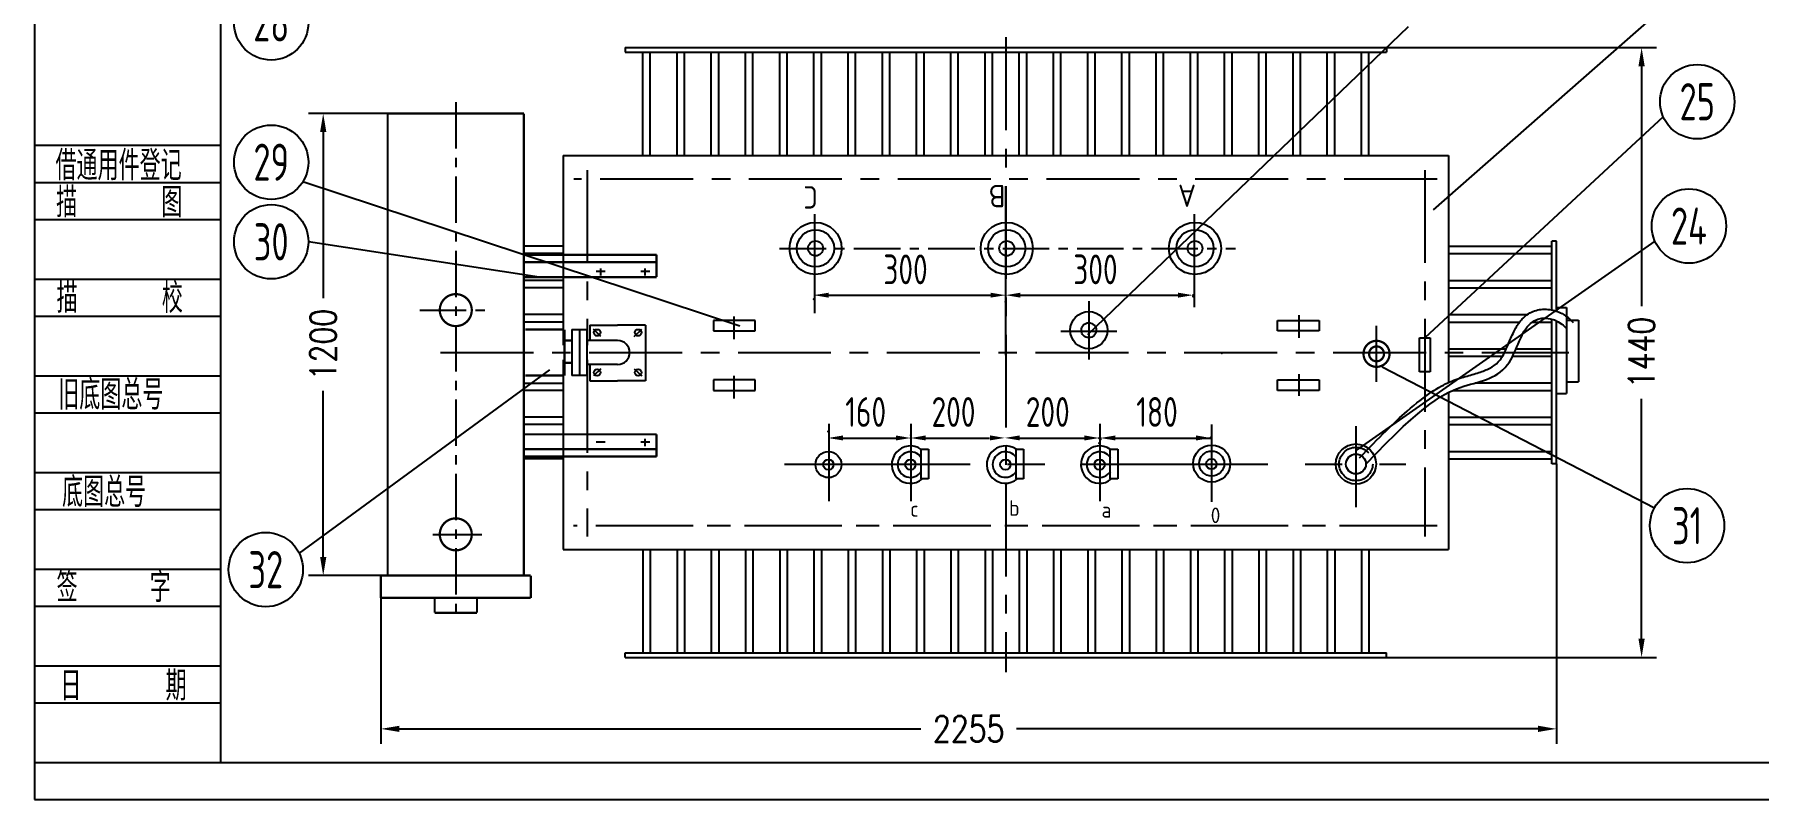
# Model space of a CAD drawing. Extents: x -28 to 602, y -5 to 292.
# Drawn here: x -27.6 to 204.1, y -4.5 to 98.4 of the extents above; entities that cross this region are included whole.
import ezdxf
from ezdxf.enums import TextEntityAlignment as Align

# ---------------------------------------------------------------- set-up
doc = ezdxf.new("R2010")
doc.units = 0
doc.header["$LTSCALE"] = 10
doc.linetypes.add('CENTER', pattern=[50.8, 31.75, -6.35, 6.35, -6.35])
doc.linetypes.add('G', pattern=[2, 1.25, -0.25, 0.25, -0.25])
doc.layers.get('0').update_dxf_attribs({"linetype": 'CONTINUOUS'})
doc.layers.get('Defpoints').update_dxf_attribs({"linetype": 'CONTINUOUS'})
for name, color, linetype in [('01', 7, 'CONTINUOUS'), ('02', 7, 'CONTINUOUS'), ('11', 3, 'CONTINUOUS'), ('4', 7, 'CONTINUOUS'), ('LAYER1', 1, 'CENTER'), ('中心线', 1, 'CENTER'), ('实线', 7, 'CONTINUOUS'), ('尺寸线', 3, 'CONTINUOUS'), ('细实线', 4, 'CONTINUOUS')]:
    doc.layers.add(name, color=color, linetype=linetype)
doc.styles.add('PC_TEXTSTYLE', font='isocp.shx', dxfattribs={"width": 0.8, "bigfont": 'hzfs.shx'})
doc.styles.get("Standard").update_dxf_attribs({"font": 'isocp.shx', "width": 0.707, "bigfont": 'hztxt.shx'})
doc.styles.add('TH_GBDIM', font='romans.shx', dxfattribs={"width": 0.8, "bigfont": 'gbcbig.shx'})
doc.dimstyles.new('TH_GBDIM', dxfattribs={"dimtxt": 3.5, "dimasz": 2.5, "dimexe": 2, "dimexo": 0, "dimgap": 1.5, "dimtad": 1, "dimdec": 1, "dimzin": 0, "dimdsep": 46, "dimtxsty": 'TH_GBDIM', "dimcen": 2.5, "dimclrd": 130, "dimclre": 130, "dimclrt": 3, "dimadec": 0, "dimazin": 0, "dimtfac": 0.714286, "dimtdec": 1, "dimtmove": 0, "dimatfit": 3, "dimfxl": 1, "dimtzin": 0, "dimlwd": -1, "dimlwe": -1, "dimarcsym": 0})

# ---------------------------------------------------------------- blocks, each defined once
blk = doc.blocks.new('*U2', base_point=(25, 5))
at = {"layer": '01'}
blk.add_lwpolyline([(25, 5), (415, 5), (415, 292), (25, 292)], close=True, dxfattribs=at)
at = {"layer": '02'}
blk.add_lwpolyline([(0, 0), (420, 0), (420, 297), (0, 297)], close=True, dxfattribs=at)
blk = doc.blocks.new('WS-1')
at = {"ltscale": 0.5}
for p, q in [((-58.34, -162.02), (-58.34, -168.21)), ((-57.34, -162.02), (-57.34, -168.21)), ((-56.34, -162.02), (-56.34, -168.21)), ((-55.94, -161.44), (-52.19, -161.44)), ((-48.44, -161.44), (-52.19, -161.44)), ((-56.34, -168.21), (-58.34, -168.21)), ((-55.94, -168.93), (-52.19, -168.93)), ((-48.44, -168.93), (-52.19, -168.93))]:
    blk.add_line(p, q, dxfattribs=at)
at = {"linetype": 'Continuous', "ltscale": 0.3}
for p, q in [((-58.34, -162.02), (-56.34, -162.02)), ((-52.19, -163.51), (-56.34, -163.51)), ((-52.19, -166.73), (-56.34, -166.73))]:
    blk.add_line(p, q, dxfattribs=at)
at = {"color": 1}
blk.add_line((-61.37, -167.42), (-95, -192.12), dxfattribs=at)
at = {"ltscale": 0.5, "const_width": 0.3}
for points in [[(-59.34, -162.02), (-64.59, -162.02)], [(-59.34, -162.02), (-59.34, -168.21)], [(-59.34, -163.51), (-58.34, -163.51)], [(-59.34, -166.51), (-58.34, -166.51)], [(-59.34, -168.21), (-64.59, -168.21)]]:
    blk.add_lwpolyline(points, dxfattribs=at)
at = {"layer": '01', "color": 1}
blk.add_circle((-99.49, -194.31), 5, dxfattribs=at)
at = {"layer": '实线', "linetype": 'Continuous'}
for p, q in [((-55.94, -161.44), (-55.94, -163.51)), ((-54.43, -162.94), (-55.43, -161.97)), ((-49.96, -162.94), (-48.96, -161.97)), ((-48.44, -161.44), (-48.44, -168.93)), ((-55.94, -166.73), (-55.94, -168.93)), ((-54.43, -167.29), (-55.43, -168.27)), ((-49.96, -167.29), (-48.96, -168.27))]:
    blk.add_line(p, q, dxfattribs=at)
for centre in [(-54.94, -162.44), (-49.44, -162.44), (-54.94, -167.8), (-49.44, -167.8)]:
    blk.add_circle(centre, 0.443, dxfattribs=at)
blk.add_arc((-52.19, -165.12), 1.61, 270, 90, dxfattribs=at)
at = {"layer": '01', "color": 1, "width": 0.75}
blk.add_text('32', height=5, dxfattribs=at).set_placement((-99.49, -194.31), align=Align.MIDDLE)
blk = doc.blocks.new('*D23')
at = {"layer": 'Defpoints', "color": 0, "linetype": 'Continuous', "transparency": 16777216}
for p in [(154.12, 96.62), (154.12, 14.62), (188.43, 14.62)]:
    blk.add_point(p, dxfattribs=at)
at = {"layer": '尺寸线', "color": 130, "linetype": 'Continuous', "transparency": 16777216}
for p, q in [((154.12, 96.62), (190.43, 96.62)), ((188.43, 94.12), (188.43, 61.85)), ((188.43, 17.12), (188.43, 49.38)), ((154.12, 14.62), (190.43, 14.62))]:
    blk.add_line(p, q, dxfattribs=at)
for points in [[(188.01, 94.12), (188.85, 94.12), (188.43, 96.62)], [(188.01, 17.12), (188.85, 17.12), (188.43, 14.62)]]:
    blk.add_solid(points, dxfattribs=at)
at = {"layer": '尺寸线', "color": 3, "linetype": 'Continuous', "transparency": 16777216, "insert": (188.43, 55.62), "char_height": 3.5, "attachment_point": 5, "rotation": 90, "style": 'TH_GBDIM'}
blk.add_mtext('1440', dxfattribs=at)
blk = doc.blocks.new('*D26')
at = {"layer": 'Defpoints', "color": 0, "linetype": 'Continuous', "transparency": 16777216}
for p in [(19.87, 87.76), (11.2, 25.62), (18.95, 25.62)]:
    blk.add_point(p, dxfattribs=at)
at = {"layer": '尺寸线', "color": 130, "linetype": 'Continuous', "transparency": 16777216}
for p, q in [((19.87, 87.76), (9.2, 87.76)), ((11.2, 85.26), (11.2, 62.93)), ((11.2, 28.12), (11.2, 50.46)), ((18.95, 25.62), (9.2, 25.62))]:
    blk.add_line(p, q, dxfattribs=at)
for points in [[(10.78, 85.26), (11.62, 85.26), (11.2, 87.76)], [(10.78, 28.12), (11.62, 28.12), (11.2, 25.62)]]:
    blk.add_solid(points, dxfattribs=at)
at = {"layer": '尺寸线', "color": 3, "linetype": 'Continuous', "transparency": 16777216, "insert": (11.2, 56.69), "char_height": 3.5, "attachment_point": 5, "rotation": 90, "style": 'TH_GBDIM'}
blk.add_mtext('1200', dxfattribs=at)
blk = doc.blocks.new('*D29')
at = {"layer": 'Defpoints', "color": 0, "linetype": 'Continuous', "transparency": 16777216}
for p in [(18.95, 22.62), (177, 22.62), (177, 5)]:
    blk.add_point(p, dxfattribs=at)
at = {"layer": '尺寸线', "color": 130, "linetype": 'Continuous', "transparency": 16777216}
for p, q in [((18.95, 22.62), (18.95, 3)), ((177, 22.62), (177, 3)), ((21.45, 5), (91.54, 5)), ((174.5, 5), (104.41, 5))]:
    blk.add_line(p, q, dxfattribs=at)
for points in [[(21.45, 5.42), (21.45, 4.58), (18.95, 5)], [(174.5, 5.42), (174.5, 4.58), (177, 5)]]:
    blk.add_solid(points, dxfattribs=at)
at = {"layer": '尺寸线', "color": 3, "linetype": 'Continuous', "transparency": 16777216, "insert": (97.97, 5), "char_height": 3.5, "attachment_point": 5, "style": 'TH_GBDIM'}
blk.add_mtext('2255', dxfattribs=at)

msp = doc.modelspace()

# ---------------------------------------------------------------- linework, layer by layer
at = {"color": 7}
for p, q in [((51.81, 96.62), (154.12, 96.62)), ((51.81, 96.02), (154.12, 96.02)), ((67.97, 82.12), (67.97, 96.02)), ((68.97, 82.12), (68.97, 96.02)), ((72.57, 82.12), (72.57, 96.02)), ((73.57, 82.12), (73.57, 96.02)), ((77.17, 82.12), (77.17, 96.02)), ((78.17, 82.12), (78.17, 96.02)), ((81.77, 82.12), (81.77, 96.02)), ((82.77, 82.12), (82.77, 96.02)), ((86.37, 82.12), (86.37, 96.02)), ((87.37, 82.12), (87.37, 96.02)), ((90.97, 82.12), (90.97, 96.02)), ((91.97, 82.12), (91.97, 96.02)), ((95.57, 82.12), (95.57, 96.02)), ((96.57, 82.12), (96.57, 96.02)), ((100.17, 82.12), (100.17, 96.02)), ((101.17, 82.12), (101.17, 96.02)), ((104.77, 82.12), (104.77, 96.02)), ((105.77, 82.12), (105.77, 96.02)), ((109.37, 82.12), (109.37, 96.02)), ((110.37, 82.12), (110.37, 96.02)), ((113.97, 82.12), (113.97, 96.02)), ((114.97, 82.12), (114.97, 96.02)), ((118.57, 82.12), (118.57, 96.02)), ((119.57, 82.12), (119.57, 96.02)), ((123.17, 82.12), (123.17, 96.02)), ((124.17, 82.12), (124.17, 96.02)), ((127.77, 82.12), (127.77, 96.02)), ((128.77, 82.12), (128.77, 96.02)), ((132.37, 82.12), (132.37, 96.02)), ((133.37, 82.12), (133.37, 96.02)), ((136.97, 82.12), (136.97, 96.02)), ((137.97, 82.12), (137.97, 96.02)), ((141.57, 82.12), (141.57, 96.02)), ((142.57, 82.12), (142.57, 96.02)), ((146.17, 82.12), (146.17, 96.02)), ((147.17, 82.12), (147.17, 96.02)), ((150.77, 82.12), (150.77, 96.02)), ((151.77, 82.12), (151.77, 96.02)), ((43.47, 69.92), (38.17, 69.92)), ((162.47, 69.92), (176.37, 69.92)), ((176.97, 70.58), (176.37, 70.58)), ((176.37, 61.35), (176.37, 70.58)), ((176.97, 61.18), (176.97, 70.58)), ((43.47, 68.92), (38.17, 68.92)), ((162.47, 68.92), (176.37, 68.92)), ((43.47, 65.32), (38.17, 65.32)), ((162.47, 65.32), (176.37, 65.32)), ((43.47, 64.32), (38.17, 64.32)), ((162.47, 64.32), (176.37, 64.32)), ((43.47, 60.72), (38.17, 60.72)), ((162.47, 60.72), (173.06, 60.72)), ((178.35, 61.67), (178.35, 50.1)), ((43.47, 59.72), (38.17, 59.72)), ((69.28, 59.93), (63.68, 59.93)), ((63.68, 59.93), (63.68, 58.53)), ((63.68, 58.53), (69.28, 58.53)), ((69.28, 58.53), (69.28, 59.93)), ((139.49, 59.93), (145.09, 59.93)), ((139.49, 58.53), (139.49, 59.93)), ((145.09, 58.53), (139.49, 58.53)), ((145.09, 59.93), (145.09, 58.53)), ((162.47, 59.72), (172.05, 59.72)), ((173.72, 59.72), (176.37, 59.72)), ((176.37, 40.65), (176.37, 60.15)), ((176.97, 40.65), (176.97, 59.9)), ((179.95, 59.98), (179.95, 51.68)), ((158.56, 53.02), (158.56, 57.6)), ((158.56, 57.6), (160.02, 57.6)), ((160.02, 57.6), (160.02, 53.02)), ((162.47, 56.12), (170.24, 56.12)), ((171.55, 56.12), (176.37, 56.12)), ((162.47, 55.12), (169.73, 55.12)), ((171.09, 55.12), (176.37, 55.12)), ((43.47, 51.47), (38.17, 51.47)), ((69.28, 51.93), (63.68, 51.93)), ((63.68, 51.93), (63.68, 50.53)), ((69.28, 50.53), (69.28, 51.93)), ((139.49, 51.93), (145.09, 51.93)), ((139.49, 50.53), (139.49, 51.93)), ((145.09, 51.93), (145.09, 50.53)), ((160.02, 53.02), (158.56, 53.02)), ((166.06, 51.52), (176.37, 51.52)), ((43.47, 50.52), (38.17, 50.52)), ((63.68, 50.53), (69.28, 50.53)), ((145.09, 50.53), (139.49, 50.53)), ((163.03, 50.52), (176.37, 50.52)), ((43.47, 46.92), (38.17, 46.92)), ((162.47, 46.92), (176.37, 46.92)), ((43.47, 45.92), (38.17, 45.92)), ((162.47, 45.92), (176.37, 45.92)), ((91.59, 38.62), (91.59, 42.62)), ((91.59, 42.62), (92.59, 42.62)), ((92.59, 42.62), (92.59, 38.62)), ((104.36, 42.63), (105.36, 42.63)), ((104.36, 38.63), (104.36, 42.63)), ((105.36, 42.63), (105.36, 38.63)), ((117.01, 38.62), (117.01, 42.62)), ((117.01, 42.62), (118.01, 42.62)), ((118.01, 42.62), (118.01, 38.62)), ((162.47, 42.32), (176.37, 42.32)), ((43.47, 41.32), (38.17, 41.32)), ((162.47, 41.32), (176.37, 41.32)), ((176.97, 40.65), (176.37, 40.65)), ((176.97, 40.65), (176.37, 40.65)), ((92.59, 38.62), (91.59, 38.62)), ((105.36, 38.63), (104.36, 38.63)), ((118.01, 38.62), (117.01, 38.62)), ((54.17, 29.12), (54.17, 15.22)), ((55.17, 29.12), (55.17, 15.22)), ((58.77, 29.12), (58.77, 15.22)), ((59.77, 29.12), (59.77, 15.22)), ((63.37, 29.12), (63.37, 15.22)), ((64.37, 29.12), (64.37, 15.22)), ((67.97, 29.12), (67.97, 15.22)), ((68.97, 29.12), (68.97, 15.22)), ((72.57, 29.12), (72.57, 15.22)), ((73.57, 29.12), (73.57, 15.22)), ((77.17, 29.12), (77.17, 15.22)), ((78.17, 29.12), (78.17, 15.22)), ((81.77, 29.12), (81.77, 15.22)), ((82.77, 29.12), (82.77, 15.22)), ((86.37, 29.12), (86.37, 15.22)), ((87.37, 29.12), (87.37, 15.22)), ((90.97, 29.12), (90.97, 15.22)), ((91.97, 29.12), (91.97, 15.22)), ((95.57, 29.12), (95.57, 15.22)), ((96.57, 29.12), (96.57, 15.22)), ((100.17, 29.12), (100.17, 15.22)), ((101.17, 29.12), (101.17, 15.22)), ((104.77, 29.12), (104.77, 15.22)), ((105.77, 29.12), (105.77, 15.22)), ((109.37, 29.12), (109.37, 15.22)), ((110.37, 29.12), (110.37, 15.22)), ((113.97, 29.12), (113.97, 15.22)), ((114.97, 29.12), (114.97, 15.22)), ((118.57, 29.12), (118.57, 15.22)), ((119.57, 29.12), (119.57, 15.22)), ((123.17, 29.12), (123.17, 15.22)), ((124.17, 29.12), (124.17, 15.22)), ((127.77, 29.12), (127.77, 15.22)), ((128.77, 29.12), (128.77, 15.22)), ((132.37, 29.12), (132.37, 15.22)), ((133.37, 29.12), (133.37, 15.22)), ((136.97, 29.12), (136.97, 15.22)), ((137.97, 29.12), (137.97, 15.22)), ((141.57, 29.12), (141.57, 15.22)), ((142.57, 29.12), (142.57, 15.22)), ((146.17, 29.12), (146.17, 15.22)), ((147.17, 29.12), (147.17, 15.22)), ((150.77, 29.12), (150.77, 15.22)), ((151.77, 29.12), (151.77, 15.22)), ((51.81, 15.22), (154.12, 15.22)), ((51.81, 14.62), (51.81, 15.22)), ((51.81, 14.62), (154.12, 14.62)), ((154.12, 14.62), (154.12, 15.22))]:
    msp.add_line(p, q, dxfattribs=at)
at = {"color": 7, "linetype": 'ByBlock'}
for p, q in [((-27.62, 83.49), (-2.62, 83.49)), ((-27.62, 83.49), (-27.62, 78.49)), ((-2.62, 83.49), (-2.62, 78.49)), ((-27.62, 78.49), (-2.62, 78.49)), ((-27.62, 65.49), (-2.62, 65.49)), ((-27.62, 52.49), (-2.62, 52.49)), ((-27.62, 39.49), (-2.62, 39.49)), ((-27.62, 26.49), (-2.62, 26.49)), ((-27.62, 13.49), (-2.62, 13.49))]:
    msp.add_line(p, q, dxfattribs=at)
at = {"color": 7, "linetype": 'Continuous'}
for p, q in [((43.47, 82.12), (162.47, 82.12)), ((43.47, 82.12), (43.47, 56.62)), ((162.47, 82.12), (162.47, 51.52)), ((43.47, 54.62), (43.47, 29.12)), ((162.47, 50.25), (162.47, 29.12)), ((43.47, 29.12), (162.47, 29.12))]:
    msp.add_line(p, q, dxfattribs=at)
at = {"linetype": 'Continuous', "ltscale": 0.3}
for p, q in [((47.89, 66.56), (49.1, 66.56)), ((53.9, 66.56), (55.11, 66.56)), ((47.89, 43.62), (49.1, 43.62)), ((53.9, 43.62), (55.11, 43.62))]:
    msp.add_line(p, q, dxfattribs=at)
at = {"color": 7, "ltscale": 4}
msp.add_line((43.47, 50.3), (43.47, 49.5), dxfattribs=at)
at = {"ltscale": 0.5, "const_width": 0.3}
for points in [[(19.87, 55.19), (19.87, 87.76)], [(36.32, 87.76), (19.87, 87.76)], [(21.72, 87.76), (38.17, 87.76)], [(38.17, 55.19), (38.17, 87.76)], [(38.17, 68.76), (56.01, 68.76)], [(38.17, 67.76), (56.01, 67.76)], [(56.01, 68.76), (56.01, 65.76)], [(38.17, 65.76), (56.01, 65.76)], [(19.87, 55.19), (19.87, 25.62)], [(38.17, 55.19), (38.17, 25.62)], [(38.17, 44.62), (56.01, 44.62)], [(56.01, 41.62), (56.01, 44.62)], [(38.17, 42.62), (56.01, 42.62)], [(38.17, 41.62), (56.01, 41.62)], [(18.95, 25.62), (18.95, 22.62)], [(20.8, 25.62), (39.1, 25.62)], [(39.1, 25.62), (39.1, 22.62)], [(20.8, 22.62), (39.1, 22.62)], [(26.18, 20.62), (26.18, 22.62)], [(31.87, 20.62), (31.87, 22.62)], [(30.02, 20.62), (26.18, 20.62)]]:
    msp.add_lwpolyline(points, dxfattribs=at)
for points in [[(26.87, 61.32, 1), (31.17, 61.32, 1)], [(26.87, 31.16, 1), (31.17, 31.16, 1)]]:
    msp.add_lwpolyline(points, format="xyb", close=True, dxfattribs=at)
at = {"linetype": 'CENTER', "ltscale": 0.5, "const_width": 0.3}
for points in [[(151.05, 55.44, 1), (154.55, 55.44, 1)], [(151.8, 55.44, 1), (153.8, 55.44, 1)]]:
    msp.add_lwpolyline(points, format="xyb", close=True, dxfattribs=at)
at = {"linetype": 'Continuous', "ltscale": 0.3, "const_width": 0.3}
for points in [[(20.8, 25.62), (18.95, 25.62)], [(18.95, 22.62), (20.8, 22.62)], [(30.02, 20.62), (31.87, 20.62)]]:
    msp.add_lwpolyline(points, dxfattribs=at)
at = {"color": 7}
for centre, radius in [((77.38, 69.62), 3.5), ((77.38, 69.62), 2.5), ((103.09, 69.62), 3.5), ((103.09, 69.62), 2.5), ((128.39, 69.62), 3.5), ((128.39, 69.62), 2.5), ((77.38, 69.62), 1), ((103.09, 69.62), 1), ((128.39, 69.62), 1), ((114.12, 58.62), 2.5), ((114.12, 58.62), 1), ((79.12, 40.54), 1.75), ((130.64, 40.68), 2.49), ((79.12, 40.54), 0.7), ((90.14, 40.54), 0.7), ((102.91, 40.55), 0.7), ((115.57, 40.54), 0.7)]:
    msp.add_circle(centre, radius, dxfattribs=at)
for centre, radius, start, end in [((90.14, 40.54), 2.51, 54.8418, 309.8427), ((90.14, 40.54), 1.72, 32.6162, 327.3838), ((102.91, 40.55), 2.51, 54.8418, 309.8427), ((102.91, 40.55), 1.72, 32.6162, 327.3838), ((115.57, 40.54), 2.51, 54.8418, 309.8427), ((115.57, 40.54), 1.72, 32.6162, 327.3838)]:
    msp.add_arc(centre, radius, start, end, dxfattribs=at)
at = {"layer": '01', "color": 1}
for p, q in [((191.27, 101.93), (160.41, 74.83)), ((191.35, 87.3), (159.27, 57.6)), ((190.23, 70.58), (150.03, 42.44))]:
    msp.add_line(p, q, dxfattribs=at)
at = {"layer": '01', "color": 7}
for p, q in [((51.81, 96.62), (51.81, 96.02)), ((54.17, 82.12), (54.17, 96.02)), ((55.17, 82.12), (55.17, 96.02)), ((58.77, 82.12), (58.77, 96.02)), ((59.77, 82.12), (59.77, 96.02)), ((63.37, 82.12), (63.37, 96.02)), ((64.37, 82.12), (64.37, 96.02)), ((154.12, 96.62), (154.12, 96.02))]:
    msp.add_line(p, q, dxfattribs=at)
at = {"layer": '01'}
for p, q in [((176.95, 61.67), (178.35, 61.67)), ((178.35, 59.98), (179.95, 59.98)), ((178.35, 51.68), (179.95, 51.68)), ((176.95, 50.1), (178.35, 50.1)), ((117.68, 44.12), (130.6, 44.12))]:
    msp.add_line(p, q, dxfattribs=at)
at = {"layer": '01', "color": 1}
for centre in [(4.21, 99.96), (195.91, 89.35), (4.21, 81.21), (194.79, 72.63), (4.21, 70.51), (194.55, 32.33)]:
    msp.add_circle(centre, 5, dxfattribs=at)
at = {"layer": '01'}
for radius in [2.7, 1.34]:
    msp.add_circle((150.03, 40.62), radius, dxfattribs=at)
at = {"layer": '01', "linetype": 'G'}
msp.add_circle((150.03, 40.62), 2.25, dxfattribs=at)
at = {"layer": '01'}
for points, knots in [([(150.5, 41.44), (153.13, 44.21), (155.2, 46.23), (158.16, 48.82), (159.22, 49.65), (161.09, 50.9), (161.91, 51.34), (163.41, 51.99), (164.09, 52.2), (165.38, 52.57), (165.99, 52.74), (167.1, 53.09), (167.59, 53.28), (168.46, 53.74), (168.83, 54.01), (169.34, 54.54), (169.5, 54.75), (169.81, 55.24), (169.97, 55.54), (170.28, 56.2), (170.44, 56.57), (170.83, 57.48), (171.07, 58.04), (171.58, 59.03), (171.84, 59.46), (172.3, 60.04), (172.47, 60.22), (172.88, 60.6), (173.14, 60.79), (173.68, 61.08), (173.96, 61.2), (174.84, 61.45), (175.46, 61.48), (176.65, 61.32), (177.22, 61.13), (177.96, 60.73), (178.17, 60.6), (178.54, 60.32), (178.71, 60.18), (178.99, 59.91), (179.11, 59.78), (179.23, 59.66)], [8.627653, 8.627653, 8.627653, 8.627653, 35.090793, 35.090793, 54.712899, 54.712899, 74.335004, 74.335004, 93.95711, 93.95711, 113.579216, 113.579216, 133.201322, 133.201322, 152.823427, 152.823427, 162.960744, 162.960744, 173.098061, 173.098061, 183.235379, 183.235379, 197.495753, 197.495753, 209.09963, 209.09963, 214.420891, 214.420891, 221.355449, 221.355449, 228.290008, 228.290008, 242.829835, 242.829835, 257.369663, 257.369663, 263.199425, 263.199425, 268.546473, 268.546473, 273.165797, 273.165797, 273.165797, 273.165797]), ([(151.37, 40.62), (159.27, 48.93), (164.48, 51.52), (170.84, 52.31), (172.78, 60.8), (176.82, 60.35), (178.15, 59.06), (178.35, 58.84)], [8.627653, 8.627653, 8.627653, 8.627653, 88.533951, 162.802946, 215.065849, 264.154333, 273.165797, 273.165797, 273.165797, 273.165797])]:
    msp.add_open_spline(points, degree=3, knots=knots, dxfattribs=at)
at = {"layer": '02', "color": 7}
for p, q in [((-27.62, 73.49), (-2.62, 73.49)), ((-27.62, 60.49), (-2.62, 60.49)), ((-27.62, 47.49), (-2.62, 47.49)), ((-27.62, 34.49), (-2.62, 34.49)), ((-27.62, 21.49), (-2.62, 21.49)), ((-27.62, 8.49), (-2.62, 8.49)), ((-27.62, 0.49), (-2.62, 0.49))]:
    msp.add_line(p, q, dxfattribs=at)
at = {"layer": '4', "color": 7, "linetype": 'ByBlock'}
for p, q in [((79.14, 63.33), (100.93, 63.33)), ((104.93, 63.33), (126.13, 63.33)), ((81.07, 44.12), (88.18, 44.12)), ((92.18, 44.12), (100.78, 44.12)), ((104.78, 44.12), (113.53, 44.12))]:
    msp.add_line(p, q, dxfattribs=at)
at = {"layer": '4', "color": 7}
for centre, radius in [((130.64, 40.68), 1.69), ((130.6, 40.62), 0.7)]:
    msp.add_circle(centre, radius, dxfattribs=at)
at = {"layer": '4', "color": 7, "linetype": 'ByBlock'}
for p in [(77.14, 62.8), (102.93, 63.33), (102.93, 63.33), (128.13, 63.33), (128.13, 63.15), (102.93, 62.44), (131.98, 55.51), (79.07, 45.01), (90.18, 44.48), (90.18, 44.12), (90.18, 44.12), (115.53, 44.12), (115.68, 44.12), (130.54, 44.19), (130.54, 44.19), (130.55, 44.12), (130.55, 44.12), (115.53, 43.41), (115.68, 43.94)]:
    msp.add_point(p, dxfattribs=at)
for points in [[(79.14, 63), (79.14, 63.66), (77.14, 63.33)], [(100.93, 63), (100.93, 63.66), (102.93, 63.33)], [(104.93, 63), (104.93, 63.66), (102.93, 63.33)], [(126.13, 63), (126.13, 63.66), (128.13, 63.33)], [(81.07, 43.79), (81.07, 44.46), (79.07, 44.12)], [(88.18, 43.79), (88.18, 44.46), (90.18, 44.12)], [(92.18, 43.79), (92.18, 44.46), (90.18, 44.12)], [(100.84, 43.8), (100.84, 44.47), (102.84, 44.13)], [(104.84, 43.8), (104.84, 44.47), (102.84, 44.13)], [(113.53, 43.79), (113.53, 44.46), (115.53, 44.12)], [(117.68, 43.79), (117.68, 44.46), (115.68, 44.12)], [(128.55, 43.79), (128.55, 44.46), (130.55, 44.12)]]:
    msp.add_solid(points, dxfattribs=at)
at = {"layer": 'LAYER1', "ltscale": 0.5}
for p, q in [((48.47, 66.93), (48.47, 65.98)), ((54.45, 66.93), (54.45, 65.98)), ((54.45, 43.99), (54.45, 43.04)), ((25.95, 31.16), (32.53, 31.16))]:
    msp.add_line(p, q, dxfattribs=at)
at = {"layer": 'LAYER1', "linetype": 'Continuous', "ltscale": 0.3}
msp.add_line((152.8, 51.69), (152.8, 59.19), dxfattribs=at)
at = {"layer": '中心线', "color": 1, "linetype": 'G'}
for p, q in [((102.97, 98.01), (102.97, 12.61)), ((160.93, 78.92), (44.9, 78.92)), ((46.67, 80.16), (46.67, 56.62)), ((159.27, 80.16), (159.27, 30.88)), ((102.97, 55.24), (102.97, 77.5)), ((128.26, 74.22), (128.26, 60.92)), ((26.96, 55.62), (178.64, 55.62)), ((46.67, 54.62), (46.67, 30.88)), ((160.33, 32.32), (44.83, 32.32)), ((160.93, 32.32), (46.22, 32.32))]:
    msp.add_line(p, q, dxfattribs=at)
at = {"layer": '中心线', "color": 1, "linetype": 'G', "ltscale": 0.5}
for p, q in [((29.02, 89.31), (29.02, 19.64)), ((72.54, 69.62), (133.82, 69.62)), ((24.17, 61.32), (33.16, 61.3))]:
    msp.add_line(p, q, dxfattribs=at)
at = {"layer": '中心线', "color": 1, "linetype": 'G', "ltscale": 2}
for p, q in [((102.97, 63.83), (102.97, 77.98)), ((142.35, 60.66), (142.35, 57.59)), ((142.36, 52.7), (142.37, 49.79)), ((90.2, 46.02), (90.2, 35.61)), ((115.62, 46.02), (115.62, 35.61)), ((130.6, 45.93), (130.6, 35.52)), ((150.03, 45.7), (150.03, 34.82)), ((73.19, 40.62), (156.73, 40.62))]:
    msp.add_line(p, q, dxfattribs=at)
at = {"layer": '中心线', "color": 1, "linetype": 'G', "ltscale": 5}
for p, q in [((77.25, 74.22), (77.25, 60.92)), ((66.41, 60.46), (66.4, 57.43)), ((114.12, 62.51), (114.12, 54.67)), ((110.38, 58.49), (117.87, 58.49)), ((66.41, 52.46), (66.4, 49.43)), ((79.17, 46.02), (79.17, 35.61))]:
    msp.add_line(p, q, dxfattribs=at)
at = {"layer": '细实线', "color": 1}
for p, q in [((114, 58.02), (157.09, 99.48)), ((67.22, 59.18), (8.45, 78.56)), ((40.22, 65.76), (9.21, 70.51)), ((153.57, 53.69), (190.15, 34.71)), ((176.97, 40.65), (176.97, 22.62))]:
    msp.add_line(p, q, dxfattribs=at)

# ---------------------------------------------------------------- block references
at = {"layer": '02', "color": 7, "linetype": 'ByBlock'}
msp.add_blockref('*U2', (-2.62, 0.49), dxfattribs=at)
at = {"layer": '实线', "linetype": 'Continuous'}
msp.add_blockref('WS-1', (102.97, 220.73), dxfattribs=at)

# ---------------------------------------------------------------- texts
at = {"layer": '01', "color": 1, "width": 0.75}
for s, p in [('28', (4.21, 99.96)), ('25', (195.91, 89.35)), ('29', (4.21, 81.21)), ('24', (194.79, 72.63)), ('30', (4.21, 70.51)), ('31', (194.55, 32.33))]:
    msp.add_text(s, height=5, dxfattribs=at).set_placement(p, align=Align.MIDDLE)
at = {"layer": '11', "color": 7, "width": 0.707}
for s, p in [('借通用件登记', (-24.79, 78.77)), ('描       图', (-24.71, 73.8)), ('描       校', (-24.64, 60.95)), ('旧底图总号', (-24.42, 47.94)), ('底图总号', (-23.91, 34.84)), ('签      字', (-24.65, 22.05)), ('日       期 ', (-24.14, 8.8))]:
    msp.add_text(s, height=4, dxfattribs=at).set_placement(p)
at = {"layer": '4', "color": 7}
for s, p in [('C', (77.69, 77.99)), ('B', (102.9, 78.15)), ('A', (128.54, 78.19))]:
    msp.add_text(s, height=3, rotation=180, dxfattribs=at).set_placement(p)
for s, p in [('c', (90.11, 33.53)), ('b', (103.42, 33.65)), ('a', (115.83, 33.4)), ('0', (130.51, 32.67))]:
    msp.add_text(s, height=2.1, dxfattribs=at).set_placement(p)
at = {"layer": '尺寸线', "linetype": 'Continuous', "style": 'PC_TEXTSTYLE', "width": 0.8}
for s, p in [('300', (86.5, 64.8)), ('300', (112.03, 64.8)), ('160', (81.38, 45.62)), ('200', (92.98, 45.62)), ('200', (105.65, 45.62)), ('180', (120.5, 45.62))]:
    msp.add_text(s, height=4, dxfattribs=at).set_placement(p)

# ---------------------------------------------------------------- dimensions: what is measured, and where the dimension line sits
at = {"layer": '尺寸线', "linetype": 'Continuous'}
for base, p1, p2, text, picture, middle in [((188.43, 14.62), (154.12, 96.62), (154.12, 14.62), '1440', '*D23', (188.43, 55.62)), ((11.2, 25.62), (19.87, 87.76), (18.95, 25.62), '1200', '*D26', (11.2, 56.69))]:
    dim = msp.add_linear_dim(base=base, p1=p1, p2=p2, angle=90, text=text, dimstyle='TH_GBDIM', override={"dimtad": 0}, dxfattribs=at)
    dim.commit()
    dim.dimension.update_dxf_attribs({"geometry": picture, "text_midpoint": middle})
dim = msp.add_aligned_dim(p1=(18.95, 22.62), p2=(177, 22.62), distance=-17.62, text='2255', dimstyle='TH_GBDIM', override={"dimtad": 0}, dxfattribs=at)
dim.commit()
dim.dimension.update_dxf_attribs({"geometry": '*D29', "text_midpoint": (97.97, 5)})

doc.saveas('drawing.dxf')
